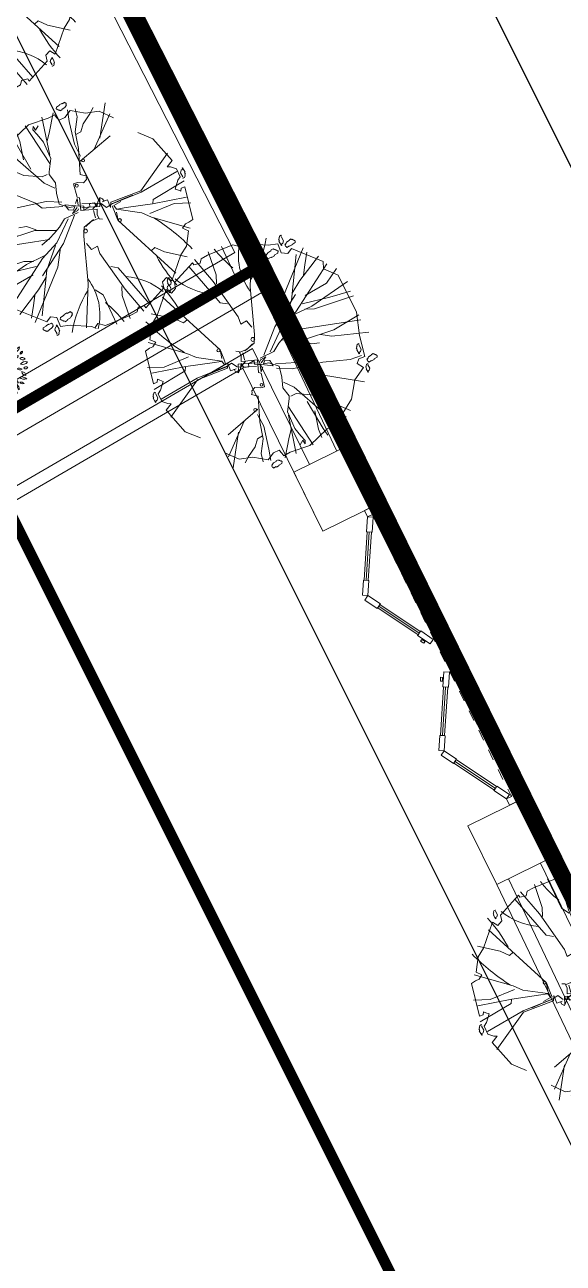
# Model space of a CAD drawing. Header units: millimetres. Extents: x 567980 to 569372, y 2065777 to 2066674.
# Drawn here: x 568788.16 to 568793.08, y 2066227.88 to 2066239.2 of the extents above; entities that cross this region are included whole.
import ezdxf

# ---------------------------------------------------------------- set-up
doc = ezdxf.new("R2010")
doc.units = ezdxf.units.MM
doc.linetypes.add('CENTER', pattern=[3, 1.5, -0.5, 0.5, -0.5])
doc.linetypes.add('DASHDOT2', pattern=[0.5, 0.25, -0.125, 0, -0.125])
for name, color, linetype, lineweight in [('A-NET THAY', 125, 'Continuous', 18), ('boDnv', 54, 'Continuous', 25), ('E- RANH GIOI', 1, 'CENTER', 13), ('i_Cay', 114, 'Continuous', 13), ('LD-CUA', 146, 'Continuous', 13), ('LD-THAY', 9, 'Continuous', 13)]:
    doc.layers.add(name, color=color, linetype=linetype, lineweight=lineweight)
for name, color, linetype in [('ChiaLo', 128, 'CENTER'), ('datOBt', 42, 'Continuous'), ('LogDg', 7, 'Continuous'), ('loKBT', 42, 'Continuous'), ('ViaHeS', 32, 'Continuous')]:
    doc.layers.add(name, color=color, linetype=linetype)
doc.styles.add('rms', font='romans.shx', dxfattribs={"width": 0.7, "bigfont": 'vns.shx'})
doc.linetypes.add('ADL', pattern='A,0.125,-0.15,["++",rms,S=0.5,R=0,X=0,Y=-0.2245],-1.35,1.125', length=2.75)

# ---------------------------------------------------------------- blocks, each defined once
blk = doc.blocks.new('NEN')
at = {"layer": 'boDnv', "color": 10, "linetype": 'ADL', "ltscale": 0.25}
blk.add_lwpolyline([(79.627, -120.398), (85.356, -122.108), (98.44, -148.269), (96.582, -154.497), (27.112, -194.914), (21.969, -193.046), (11.825, -164.999), (14.198, -158.464)], close=True, dxfattribs=at)
at = {"layer": 'ChiaLo', "ltscale": 5}
blk.add_lwpolyline([(15.974, -179.412), (92.784, -134.725)], dxfattribs=at)
at = {"layer": 'datOBt'}
blk.add_lwpolyline([(79.498, -119.316), (86.056, -121.273), (99.512, -148.176), (97.427, -155.162), (27.21, -196.014), (21.188, -193.827), (10.761, -164.998), (13.382, -157.782)], close=True, dxfattribs=at)
at = {"layer": 'LogDg'}
blk.add_lwpolyline([(102.332, -147.108), (88.886, -120.223, 0.432836), (77.708, -116.887), (8.523, -157.138, 0.362457), (5.023, -166.774), (15.394, -195.448, 0.467936), (26.94, -199.642), (99.2, -157.601, 0.395833)], format="xyb", close=True, dxfattribs=at)
at = {"layer": 'loKBT'}
for points in [[(92.784, -134.725), (86.056, -121.273), (79.498, -119.316), (65.973, -127.185), (76.031, -144.472)], [(92.784, -134.725), (76.031, -144.472), (86.088, -161.759), (97.427, -155.162), (99.512, -148.176)]]:
    blk.add_lwpolyline(points, close=True, dxfattribs=at)
at = {"layer": 'ViaHeS'}
blk.add_lwpolyline([(79.498, -119.316), (86.056, -121.273), (99.512, -148.176), (97.427, -155.162), (27.21, -196.014), (21.188, -193.827), (10.761, -164.998), (13.382, -157.782)], close=True, dxfattribs=at)
blk = doc.blocks.new('BT-03')
at = {"layer": 'E- RANH GIOI', "ltscale": 0.05, "const_width": 100}
for points in [[(7449059, 959879), (7451802, 974960), (7457696, 979879), (7534188, 979879), (7538872, 974889), (7536973, 944869), (7531658, 939879), (7450422, 939879), (7446317, 944798), (7449059, 959879)], [(7449059, 959879), (7537923, 959879)]]:
    blk.add_lwpolyline(points, dxfattribs=at)
at = {"layer": 'E- RANH GIOI', "color": 5, "ltscale": 0.05, "true_color": 0x0000fa, "const_width": 100}
blk.add_lwpolyline([(7452011, 959342), (7454559, 973353), (7458783, 976879), (7532889, 976879), (7535796, 973782), (7534054, 946244), (7530470, 942879), (7451826, 942879), (7449520, 945643)], close=True, dxfattribs=at)
at = {"layer": 'loKBT'}
for points in [[(7537923, 959879), (7538872, 974889), (7534188, 979879), (7518540, 979879), (7518540, 959879)], [(7537923, 959879), (7518540, 959879), (7518540, 939879), (7531658, 939879), (7536973, 944869)]]:
    blk.add_lwpolyline(points, close=True, dxfattribs=at)
blk.add_lwpolyline([(7449059, 959879), (7537923, 959879)], dxfattribs=at)
blk = doc.blocks.new('cd2400')
for p, q in [((432.7, 355.2), (125.3, 177.7)), ((643.2, 355.2), (950.7, 177.7)), ((1696.8, 355.2), (1389.3, 177.7)), ((1907.3, 355.2), (2214.7, 177.7))]:
    blk.add_line(p, q)
at = {"color": 251, "linetype": 'DASHDOT2'}
blk.add_line((2320, 100), (20, 100), dxfattribs=at)
at = {"color": 9}
for points in [[(440.2, 342.2), (132.8, 164.7), (117.8, 190.7), (425.2, 368.2)], [(635.7, 342.2), (943.2, 164.7), (958.2, 190.7), (650.7, 368.2)], [(1704.3, 342.2), (1396.8, 164.7), (1381.8, 190.7), (1689.3, 368.2)], [(1899.8, 342.2), (2207.2, 164.7), (2222.2, 190.7), (1914.8, 368.2)]]:
    blk.add_lwpolyline(points, close=True, dxfattribs=at)
for points in [[(538, 392.9), (442.7, 337.9), (422.7, 372.5), (518, 427.5)], [(538, 392.9), (633.2, 337.9), (653.2, 372.5), (558, 427.5)], [(1802, 392.9), (1706.8, 337.9), (1686.8, 372.5), (1782, 427.5)], [(1802, 392.9), (1897.3, 337.9), (1917.3, 372.5), (1822, 427.5)], [(40, 105.4), (135.3, 160.4), (115.3, 195), (20, 140)], [(1035.9, 105.4), (940.7, 160.4), (960.7, 195), (1055.9, 140)], [(1024.3, 166.2), (999.2, 180.7), (1006.3, 193.2), (1031.5, 178.6)], [(1304.1, 105.4), (1399.3, 160.4), (1379.3, 195), (1284.1, 140)], [(1315.7, 166.2), (1340.8, 180.7), (1333.7, 193.2), (1308.5, 178.6)], [(2300, 105.4), (2204.7, 160.4), (2224.7, 195), (2320, 140)], [(-30, 0), (-30, 140), (20, 140), (20, 100), (30, 100), (30, 0)], [(2370, 0), (2370, 140), (2320, 140), (2320, 100), (2310, 100), (2310, 0)]]:
    blk.add_lwpolyline(points, close=True)
blk = doc.blocks.new('mb-cay34')
for p, q in [((-140.5, 547.3), (-262.1, 817.2)), ((-246.9, 741.1), (-76, 813.4)), ((68.4, 269.9), (-144.3, 813.4)), ((-106.4, 585.3), (-102.6, 817.2)), ((-76, 813.4), (254.5, 836.2)), ((117.7, 535.9), (49.4, 859)), ((136.7, 687.9), (95, 855.2)), ((148.1, 528.3), (174.7, 874.2)), ((170.9, 395.3), (379.8, 802)), ((246.9, 722.1), (307.7, 851.4)), ((254.5, 836.2), (357, 760.1)), ((-472.5, 721.9), (-472.5, 746.2)), ((-472.5, 746.2), (-468.4, 746.2)), ((-468.4, 721.9), (-472.5, 721.9)), ((-456.3, 782.7), (-468.4, 774.6)), ((-468.4, 746.2), (-468.4, 774.6)), ((-468.4, 697.5), (-468.4, 721.9)), ((-460.3, 697.5), (-468.4, 697.5)), ((-460.3, 693.5), (-460.3, 697.5)), ((-448.2, 693.5), (-460.3, 693.5)), ((-456.3, 782.7), (-452.2, 778.7)), ((-452.2, 778.7), (-448.2, 778.7)), ((-448.2, 778.7), (-448.2, 774.6)), ((-448.2, 774.6), (-444.1, 774.6)), ((-448.2, 697.5), (-448.2, 693.5)), ((-440, 697.5), (-448.2, 697.5)), ((-444.1, 774.6), (-440, 770.6)), ((-440, 770.6), (-436, 770.6)), ((-436, 709.7), (-440, 701.6)), ((-440, 701.6), (-440, 697.5)), ((-436, 770.6), (-436, 766.5)), ((-436, 766.5), (-431.9, 762.5)), ((-431.9, 717.8), (-436, 709.7)), ((-431.9, 762.5), (-427.9, 762.5)), ((-427.9, 746.2), (-431.9, 742.2)), ((-431.9, 742.2), (-431.9, 717.8)), ((-427.9, 762.5), (-427.9, 746.2)), ((-414, 691.7), (-246.9, 741.1)), ((-349.1, 697.8), (-363.7, 683.2)), ((-310.2, 697.8), (-349.1, 697.8)), ((-305.3, 702.7), (-300.4, 702.7)), ((-300.4, 702.7), (-300.4, 688.1)), ((246.9, 524.5), (246.9, 722.1)), ((292.5, 323.1), (584.9, 703.1)), ((357, 760.1), (410.2, 786.7)), ((372.2, 547.3), (467.2, 775.3)), ((410.2, 786.7), (626.7, 619.5)), ((459.6, 646.1), (539.4, 710.7)), ((-536.1, 655.6), (-536.1, 651.5)), ((-528, 655.6), (-536.1, 655.6)), ((-503.7, 651.5), (-536.1, 651.5)), ((-535.6, 528.3), (-486.2, 638.5)), ((-515.8, 680), (-528, 667.8)), ((-528, 667.8), (-528, 655.6)), ((-483.4, 680), (-515.8, 680)), ((-503.7, 655.6), (-503.7, 651.5)), ((-491.5, 655.6), (-503.7, 655.6)), ((-487.5, 659.7), (-491.5, 659.7)), ((-491.5, 659.7), (-491.5, 655.6)), ((-483.4, 663.7), (-487.5, 663.7)), ((-487.5, 663.7), (-487.5, 659.7)), ((-486.2, 638.5), (-433, 611.9)), ((-475.3, 671.8), (-483.4, 663.7)), ((-479.3, 684), (-475.3, 684)), ((-475.3, 684), (-475.3, 671.8)), ((-433, 611.9), (-406.4, 642.3)), ((-406.4, 642.3), (-414, 691.7)), ((-376, 577.7), (-395, 672.7)), ((-373.4, 668.6), (-373.4, 663.7)), ((-363.7, 668.6), (-373.4, 668.6)), ((-334.5, 663.7), (-373.4, 663.7)), ((-363.7, 683.2), (-363.7, 668.6)), ((-334.5, 668.6), (-334.5, 663.7)), ((-319.9, 668.6), (-334.5, 668.6)), ((-319.9, 673.5), (-319.9, 668.6)), ((-315, 673.5), (-319.9, 673.5)), ((-315, 678.3), (-315, 673.5)), ((-310.2, 678.3), (-315, 678.3)), ((-300.4, 688.1), (-310.2, 678.3)), ((201.3, 471.3), (136.7, 687.9)), ((269.7, 410.5), (566, 627.1)), ((395, 596.7), (459.6, 646.1)), ((626.7, 619.5), (607.7, 573.9)), ((649.8, 615.8), (649.8, 640.2)), ((649.8, 640.2), (653.8, 640.2)), ((653.8, 615.8), (649.8, 615.8)), ((666, 676.7), (653.8, 668.6)), ((653.8, 640.2), (653.8, 668.6)), ((653.8, 591.5), (653.8, 615.8)), ((666, 676.7), (670, 672.6)), ((670, 672.6), (674.1, 672.6)), ((674.1, 672.6), (674.1, 668.6)), ((674.1, 668.6), (678.2, 668.6)), ((678.2, 668.6), (682.2, 664.5)), ((682.2, 664.5), (686.3, 664.5)), ((686.3, 603.6), (682.2, 595.5)), ((682.2, 595.5), (682.2, 591.5)), ((686.3, 664.5), (686.3, 660.5)), ((686.3, 660.5), (690.3, 656.4)), ((690.3, 611.8), (686.3, 603.6)), ((690.3, 656.4), (694.4, 656.4)), ((694.4, 640.2), (690.3, 636.1)), ((690.3, 636.1), (690.3, 611.8)), ((694.4, 656.4), (694.4, 640.2)), ((713, 596.7), (698.4, 582.1)), ((751.9, 596.7), (713, 596.7)), ((756.8, 601.6), (761.6, 601.6)), ((761.6, 601.6), (761.6, 587)), ((-657.1, 429.5), (-535.6, 528.3)), ((-368.4, 319.3), (-588.7, 589.1)), ((-284.9, 380.1), (-376, 577.7)), ((-83.6, 475.1), (-140.5, 547.3)), ((-53.2, 334.5), (-106.4, 585.3)), ((155.7, 467.5), (117.7, 535.9)), ((159.5, 372.5), (148.1, 528.3)), ((315.3, 444.7), (372.2, 547.3)), ((607.7, 573.9), (638.1, 532.1)), ((638.1, 532.1), (714.1, 543.5)), ((664.4, 517.2), (649.8, 507.4)), ((649.8, 473.4), (649.8, 507.4)), ((661.9, 591.5), (653.8, 591.5)), ((661.9, 587.4), (661.9, 591.5)), ((674.1, 587.4), (661.9, 587.4)), ((664.4, 517.2), (669.3, 512.3)), ((669.3, 512.3), (674.2, 512.3)), ((682.2, 591.5), (674.1, 591.5)), ((674.1, 591.5), (674.1, 587.4)), ((674.2, 512.3), (674.2, 507.4)), ((674.2, 507.4), (679, 507.4)), ((679, 507.4), (683.9, 502.6)), ((683.9, 502.6), (688.8, 502.6)), ((698.4, 567.5), (688.6, 567.5)), ((688.6, 567.5), (688.6, 562.7)), ((727.6, 562.7), (688.6, 562.7)), ((688.8, 502.6), (688.8, 497.7)), ((688.8, 497.7), (693.6, 492.8)), ((698.4, 582.1), (698.4, 567.5)), ((714.1, 543.5), (744.5, 471.3)), ((742.2, 567.5), (727.6, 567.5)), ((727.6, 567.5), (727.6, 562.7)), ((747, 572.4), (742.2, 572.4)), ((742.2, 572.4), (742.2, 567.5)), ((751.9, 577.3), (747, 577.3)), ((747, 577.3), (747, 572.4)), ((761.6, 587), (751.9, 577.3)), ((-729.3, 288.9), (-657.1, 429.5)), ((-114, 376.3), (-136.7, 433.3)), ((132.9, 250.8), (269.7, 410.5)), ((151.9, 190), (292.5, 463.7)), ((645, 444.1), (645, 473.4)), ((645, 473.4), (649.8, 473.4)), ((649.8, 444.1), (645, 444.1)), ((649.8, 414.9), (649.8, 444.1)), ((659.6, 414.9), (649.8, 414.9)), ((659.6, 410.1), (659.6, 414.9)), ((674.2, 410.1), (659.6, 410.1)), ((683.9, 414.9), (674.2, 414.9)), ((674.2, 414.9), (674.2, 410.1)), ((688.8, 429.5), (683.9, 419.8)), ((683.9, 419.8), (683.9, 414.9)), ((693.6, 439.3), (688.8, 429.5)), ((693.6, 492.8), (698.5, 492.8)), ((698.5, 473.4), (693.6, 468.5)), ((693.6, 468.5), (693.6, 439.3)), ((698.5, 492.8), (698.5, 473.4)), ((744.5, 471.3), (839.4, 326.9)), ((-622.9, 258.4), (-759.7, 319.3)), ((-478.6, 190), (-729.3, 376.3)), ((-239.3, 220.4), (-368.4, 319.3)), ((-208.9, 140.6), (-284.9, 380.1)), ((-53.2, 323.1), (-114, 376.3)), ((15.2, 216.6), (-53.2, 334.5)), ((60.8, 262.2), (76, 345.9)), ((121.5, 231.8), (170.9, 395.3)), ((167.1, 224.2), (292.5, 323.1)), ((528, 178.6), (828, 368.7)), ((839.4, 326.9), (869.8, 304.1)), ((858.4, 307.9), (843.2, 273.7)), ((-634.3, 178.6), (-771.1, 262.2)), ((-767.3, 209), (-725.5, 224.2)), ((-763.5, 140.6), (-767.3, 209)), ((-714.1, 258.4), (-729.3, 288.9)), ((-725.5, 224.2), (-714.1, 258.4)), ((-562.2, 239.4), (-622.9, 258.4)), ((-178.5, 193.8), (-239.3, 220.4)), ((0, 57), (121.5, 231.8)), ((34.2, 182.4), (15.2, 216.6)), ((22.8, 152), (45.6, 212.8)), ((45.6, 212.8), (60.8, 262.2)), ((843.2, 273.7), (888.8, 228)), ((888.8, 228), (919.2, 11.4)), ((-809.1, -45.6), (-763.5, 140.6)), ((-744.5, 114), (-809.1, 121.6)), ((-493.8, 114), (-744.5, 114)), ((-588.7, 129.2), (-729.3, 79.8)), ((-341.9, 79.8), (-634.3, 178.6)), ((-395, 68.4), (-478.6, 190)), ((-140.5, 34.2), (-208.9, 140.6)), ((-106.4, 45.6), (-178.5, 193.8)), ((-15.2, 83.6), (22.8, 152)), ((0, 0), (151.9, 190)), ((182.3, 19), (528, 178.6)), ((600.1, 155.8), (664.7, 121.6)), ((664.7, 121.6), (923, 144.4)), ((-729.3, 79.8), (-801.5, 68.4)), ((-402.6, 0), (-486.2, -64.6)), ((-383.6, 11.4), (-402.6, 0)), ((-391.2, 22.8), (-395, 68.4)), ((-300.1, 0), (-383.6, 11.4)), ((-265.9, 26.6), (-341.9, 79.8)), ((-224.1, 34.2), (-300.1, 0)), ((-136.7, 60.8), (-224.1, 34.2)), ((-72.2, 3.8), (-136.7, 60.8)), ((-110.2, 22.8), (-60.8, 19)), ((-41.8, -72.2), (-110.2, 22.8)), ((-57, -38), (-72.2, 3.8)), ((-60.8, 19), (-38, -15.2)), ((-41.8, -49.4), (-19, 7.6)), ((-19, 7.6), (-19, -41.8)), ((-3.8, -38), (-15.2, 83.6)), ((121.5, -19), (182.3, 19)), ((243.1, 30.4), (307.7, 19)), ((307.7, 19), (307.7, -34.2)), ((748.3, -7.6), (938.2, 30.4)), ((919.2, 11.4), (919.2, -45.6)), ((-455.8, -38), (-816.6, -19)), ((-774.9, -209), (-809.1, -45.6)), ((-512.8, -72.2), (-809.1, -171)), ((-755.9, -57), (-778.7, -72.2)), ((-778.7, -72.2), (-744.5, -72.2)), ((-744.5, -72.2), (-763.5, -110.2)), ((-706.5, -68.4), (-755.9, -57)), ((-630.5, -79.8), (-706.5, -68.4)), ((-524.2, -68.4), (-630.5, -79.8)), ((-486.2, -64.6), (-524.2, -68.4)), ((-114, -91.2), (-220.3, -121.6)), ((-98.8, -106.4), (-114, -91.2)), ((-103.7, -87.2), (-75.9, -55.7)), ((-55.3, -66.2), (-103.7, -87.2)), ((-7.6, -64.6), (-98.8, -106.4)), ((-38, -15.2), (-57, -38)), ((-49.8, -64.2), (-23.2, -102.2)), ((-47.9, -97.4), (20.4, -226.6)), ((-19, -41.8), (-26.6, -53.2)), ((-23.2, -102.2), (3.4, -87)), ((-22.8, -83.6), (41.8, -212.8)), ((-7.5, -60.8), (49.5, -182.4)), ((3.4, -87), (3.4, -140.2)), ((106.4, -114), (121.5, -19)), ((110.2, -91.2), (125.3, -34.2)), ((117.7, -152), (110.2, -91.2)), ((307.7, -34.2), (368.4, -22.8)), ((368.4, -22.8), (714.1, -53.2)), ((501.4, -45.6), (539.4, -91.2)), ((539.4, -91.2), (915.4, -163.4)), ((683.7, -41.8), (748.3, -7.6)), ((714.1, -53.2), (942, -95)), ((919.2, -45.6), (892.6, -72.2)), ((892.6, -72.2), (907.8, -121.6)), ((-668.5, -155.8), (-793.9, -266.1)), ((-622.9, -110.2), (-668.5, -155.8)), ((-220.3, -121.6), (-212.7, -152)), ((-212.7, -152), (-186.1, -193.8)), ((-186.1, -193.8), (-197.5, -228)), ((3.4, -140.2), (-19.4, -151.6)), ((-19.4, -151.6), (-4.2, -189.7)), ((-4.2, -189.7), (33.8, -189.7)), ((33.8, -189.7), (3.4, -216.3)), ((30.4, -152), (15.2, -201.4)), ((45.6, -152), (102.6, -136.8)), ((49.5, -182.4), (87.5, -159.6)), ((87.5, -159.6), (125.5, -155.8)), ((125.5, -155.8), (140.7, -178.6)), ((926.8, -121.6), (862.2, -326.9)), ((907.8, -121.6), (926.8, -121.6)), ((-774.9, -266.1), (-774.9, -209)), ((-748.3, -269.9), (-774.9, -266.1)), ((-717.9, -277.5), (-748.3, -269.9)), ((-714.1, -326.9), (-717.9, -277.5)), ((-490, -285.1), (-668.5, -342.1)), ((-444.4, -296.5), (-573.6, -342.1)), ((-383.6, -281.3), (-490, -285.1)), ((-258.3, -205.2), (-444.4, -296.5)), ((-349.4, -258.4), (-406.4, -566.3)), ((-220.3, -243.2), (-258.3, -205.2)), ((-212.7, -231.8), (-220.3, -243.2)), ((-197.5, -228), (-212.7, -231.8)), ((3.4, -216.3), (-19.4, -246.7)), ((-19.4, -246.7), (-0.4, -261.9)), ((41.8, -212.8), (-15.2, -243.2)), ((-0.4, -261.9), (22.4, -261.9)), ((19, -247), (26.6, -292.7)), ((26.6, -231.8), (76, -254.6)), ((26.6, -292.7), (91.2, -281.3)), ((91.2, -281.3), (57, -304.1)), ((76, -254.6), (72.2, -311.7)), ((72.2, -292.7), (110.2, -554.9)), ((87.4, -300.3), (136.7, -292.7)), ((136.7, -292.7), (208.9, -281.3)), ((148.1, -304.1), (212.7, -281.3)), ((212.7, -281.3), (809.1, -467.5)), ((-823.6, -338.7), (-819.6, -338.7)), ((-823.6, -363.1), (-823.6, -338.7)), ((-819.6, -363.1), (-823.6, -363.1)), ((-807.4, -302.2), (-819.6, -310.3)), ((-819.6, -338.7), (-819.6, -310.3)), ((-819.6, -387.4), (-819.6, -363.1)), ((-811.5, -387.4), (-819.6, -387.4)), ((-811.5, -391.5), (-811.5, -387.4)), ((-799.3, -391.5), (-811.5, -391.5)), ((-807.4, -302.2), (-803.3, -306.3)), ((-803.3, -306.3), (-799.3, -306.3)), ((-799.3, -306.3), (-799.3, -310.3)), ((-799.3, -310.3), (-795.2, -310.3)), ((-799.3, -387.4), (-799.3, -391.5)), ((-791.2, -387.4), (-799.3, -387.4)), ((-795.2, -310.3), (-791.2, -314.4)), ((-791.2, -314.4), (-787.1, -314.4)), ((-787.1, -375.3), (-791.2, -383.4)), ((-791.2, -383.4), (-791.2, -387.4)), ((-787.1, -314.4), (-787.1, -318.4)), ((-787.1, -318.4), (-783.1, -322.5)), ((-783.1, -367.1), (-787.1, -375.3)), ((-783.1, -322.5), (-779, -322.5)), ((-779, -338.7), (-783.1, -342.8)), ((-783.1, -342.8), (-783.1, -367.1)), ((-779, -322.5), (-779, -338.7)), ((-668.5, -342.1), (-755.9, -376.3)), ((-740.7, -391.5), (-714.1, -326.9)), ((-660.9, -486.5), (-740.7, -391.5)), ((-573.6, -342.1), (-668.5, -414.3)), ((-550.8, -380.1), (-596.3, -429.5)), ((-550.8, -334.5), (-550.8, -380.1)), ((57, -304.1), (98.8, -558.7)), ((72.2, -311.7), (83.6, -391.5)), ((83.6, -391.5), (95, -482.7)), ((91.2, -311.7), (129.1, -315.5)), ((91.2, -376.3), (91.2, -311.7)), ((129.1, -315.5), (254.5, -475.1)), ((129.1, -319.3), (155.7, -387.7)), ((155.7, -387.7), (235.5, -585.3)), ((554.6, -387.7), (547, -425.7)), ((816.6, -342.1), (801.5, -387.7)), ((801.5, -387.7), (847, -410.5)), ((862.2, -326.9), (816.6, -342.1)), ((856.9, -371.4), (856.9, -375.5)), ((865, -371.4), (856.9, -371.4)), ((889.3, -375.5), (856.9, -375.5)), ((877.1, -347.1), (865, -359.3)), ((865, -359.3), (865, -371.4)), ((909.6, -347.1), (877.1, -347.1)), ((889.3, -371.4), (889.3, -375.5)), ((901.5, -371.4), (889.3, -371.4)), ((901.5, -367.4), (901.5, -371.4)), ((905.5, -367.4), (901.5, -367.4)), ((905.5, -363.3), (905.5, -367.4)), ((909.6, -363.3), (905.5, -363.3)), ((917.7, -355.2), (909.6, -363.3)), ((913.6, -343), (917.7, -343)), ((917.7, -343), (917.7, -355.2)), ((-668.5, -414.3), (-733.1, -433.3)), ((-619.1, -589.1), (-660.9, -486.5)), ((-429.2, -486.5), (-653.3, -665.1)), ((-596.3, -429.5), (-638.1, -513.1)), ((-376, -402.9), (-558.4, -653.7)), ((254.5, -475.1), (322.9, -524.5)), ((547, -425.7), (615.3, -475.1)), ((615.3, -475.1), (740.7, -611.9)), ((847, -410.5), (702.7, -577.7)), ((-638.1, -513.1), (-668.5, -562.5)), ((-516.6, -661.3), (-619.1, -589.1)), ((98.8, -558.7), (-53.2, -893.2)), ((110.2, -554.9), (110.2, -885.6)), ((235.5, -589.1), (208.9, -608.1)), ((235.5, -585.3), (326.7, -847.6)), ((292.5, -528.3), (319.1, -737.3)), ((322.9, -524.5), (554.6, -748.7)), ((702.7, -577.7), (664.7, -649.9)), ((208.9, -608.1), (205.1, -897)), ((664.7, -649.9), (566, -725.9)), ((-212.7, -851.4), (-315.3, -771.5)), ((319.1, -737.3), (383.6, -855.2)), ((524.2, -695.5), (505.2, -733.5)), ((505.2, -733.5), (509, -763.9)), ((509, -763.9), (505.2, -802)), ((566, -725.9), (524.2, -695.5)), ((15.2, -897), (-212.7, -851.4)), ((38, -836.2), (15.2, -897)), ((53.2, -859), (38, -836.2)), ((91.2, -893.2), (53.2, -859)), ((159.5, -885.6), (91.2, -893.2)), ((174.7, -855.2), (159.5, -885.6)), ((224.1, -802), (174.7, -855.2)), ((246.9, -821), (224.1, -802)), ((243.1, -847.6), (262.1, -832.4)), ((246.9, -878), (243.1, -847.6)), ((505.2, -802), (246.9, -878)), ((262.1, -832.4), (246.9, -821)), ((118.7, -933.8), (108.9, -933.8)), ((108.9, -933.8), (108.9, -938.7)), ((147.8, -938.7), (108.9, -938.7)), ((133.2, -904.6), (118.7, -919.2)), ((118.7, -919.2), (118.7, -933.8)), ((172.2, -904.6), (133.2, -904.6)), ((162.4, -933.8), (147.8, -933.8)), ((147.8, -933.8), (147.8, -938.7)), ((167.3, -928.9), (162.4, -928.9)), ((162.4, -928.9), (162.4, -933.8)), ((172.2, -924.1), (167.3, -924.1)), ((167.3, -924.1), (167.3, -928.9)), ((181.9, -914.3), (172.2, -924.1)), ((177, -899.7), (181.9, -899.7)), ((181.9, -899.7), (181.9, -914.3))]:
    blk.add_line(p, q)
for centre, radius in [((154.1, -13.1), 15.3), ((-194.7, -135.6), 11.7), ((-343.1, -280.4), 11.7), ((217.2, -295.2), 11.7)]:
    blk.add_circle(centre, radius)
for centre, radius, start, end in [((1370.9, -207.9), 898.1, 129.35454, 152.60919), ((554.4, 627.1), 467.6, 262.5537, 314.33753), ((1051.9, 958.4), 882.6, 248.56219, 262.35164), ((1080.7, 206.7), 550.5, 215.14999, 249.18413), ((647.6, -1519.7), 1117.4, 77.33522, 91.85052), ((1164.8, 1073.5), 1812.8, 242.86443, 255.35386)]:
    blk.add_arc(centre, radius, start, end)
blk = doc.blocks.new('mb-cay40')
at = {"color": 0, "linetype": 'ByBlock'}
for centre, radius, start, end in [((-427, 694), 54.1, 146.8151, 244.0193), ((-496, 675), 54.1, 326.8151, 64.0193), ((-300, 710), 100, 149.4737, 231.7586), ((-448, 683), 100, 329.4737, 51.7586), ((-231, 779), 98.1, 192.306, 259.6849), ((-344, 662), 98.1, 12.306, 79.6849), ((-148, 638), 79.7, 145.5248, 220.8327), ((-273, 631), 79.7, 325.5248, 40.8327), ((-136, 737), 62.9, 125.4093, 202.7101), ((-231, 764), 62.9, 305.4093, 22.7101), ((16, 684), 137, 133.8117, 194.3077), ((-211, 749), 137, 313.8117, 14.3077), ((113, 711), 137, 163.4642, 212.7906), ((-134, 676), 137, 343.4642, 32.7906), ((138, 616), 80.6, 104.1004, 168.465), ((40, 710), 80.6, 284.1004, 348.465), ((-654, 503), 44.2, 163.4933, 274.4697), ((-693, 471), 44.2, 343.4933, 94.4697), ((-542, 597), 98.1, 183.3189, 263.1904), ((-651, 494), 98.1, 3.3189, 83.1904), ((-554, 556), 69.9, 25.4537, 116.6852), ((-522, 648), 69.9, 205.4537, 296.6852), ((-390, 597), 66.9, 168.8066, 257.6391), ((-470, 545), 66.9, 348.8066, 77.6391), ((49, 562), 68.8, 103.8914, 198.9039), ((-33, 607), 68.8, 283.8914, 18.9039), ((230, 506), 141, 100.3005, 160.4476), ((72, 692), 141, 280.3005, 340.4476), ((260, 521), 76.9, 122.5817, 207.18), ((150, 551), 76.9, 302.5817, 27.18), ((300, 426), 53.5, 59.9815, 155.6676), ((278, 494), 53.5, 239.9815, 335.6676), ((-767, 152), 75.6, 44.2576, 108.5927), ((-743, 226), 96, 30.9482, 110.5784), ((-695, 365), 96, 210.9482, 290.5784), ((-680, 301), 102, 69.7201, 135.6489), ((-718, 468), 102, 249.7201, 315.6489), ((-620, 357), 75.8, 22.5723, 98.3335), ((-561, 461), 75.8, 202.5723, 278.3335), ((213, 369), 79.6, 86.0282, 161.3698), ((143, 474), 79.6, 266.0282, 341.3698), ((320, 284), 110, 64.7353, 140.5781), ((282, 453), 110, 244.7353, 320.5781), ((359, 242), 79.1, 90.2529, 173.5221), ((280, 330), 79.1, 270.2529, 353.5221), ((-736, 277), 75.6, 224.2576, 288.5927), ((-787, 176), 111, 280.8762, 345.4479), ((-659, 40), 111, 100.8762, 165.4479), ((-690, -39), 87.4, 54.9745, 151.3792), ((-716, 74), 87.4, 234.9745, 331.3792), ((-638, 119), 83.9, 60.5095, 129.292), ((-649, 257), 83.9, 240.5095, 309.292), ((159, -75), 77.3, 28.8072, 103.9199), ((208, 37), 77.3, 208.8072, 283.9199), ((243, 141), 78, 58.8748, 131.2135), ((232, 267), 78, 238.8748, 311.2135), ((314, -59), 90.4, 71.3712, 141.7535), ((272, 83), 90.4, 251.3712, 321.7535), ((293, 25), 97.6, 29.1952, 106.7189), ((350, 166), 97.6, 209.1952, 286.7189), ((344, 142), 53.6, 28.1981, 112.1918), ((371, 217), 53.6, 208.1981, 292.1918), ((-675, -123), 70, 71.8192, 140.0818), ((-707, -12), 70, 251.8192, 320.0818), ((-557, -163), 78, 113.4753, 203.456), ((-660, -123), 78, 293.4753, 23.456), ((-617, 21), 75, 267.1724, 337.2365), ((-551, -83), 75, 87.1724, 157.2365), ((-605, -147), 107, 271.6328, 352.0268), ((-496, -269), 107, 91.6328, 172.0268), ((-342, -221), 95.9, 122.8873, 186.7253), ((-489, -152), 95.9, 302.8873, 6.7253), ((-133, -236), 75.4, 148.7877, 221.5977), ((-253, -247), 75.4, 328.7877, 41.5977), ((-19, -211), 70.3, 353.65, 74.6514), ((70, -151), 70.3, 173.65, 254.6514), ((113, -290), 96.7, 38.6962, 106.2415), ((162, -137), 96.7, 218.6962, 286.2415), ((133, -213), 116, 6.5487, 76.8911), ((275, -87), 116, 186.5487, 256.8911), ((243, -118), 50.7, 359.2557, 87.6287), ((296, -68), 50.7, 179.2557, 267.6287), ((-473, -294), 49.3, 76.5419, 193.4774), ((-509, -257), 49.3, 256.5419, 13.4774), ((-314, -281), 91.1, 159.117, 230.3606), ((-457, -318), 91.1, 339.117, 50.3606), ((-220, -348), 109, 122.117, 201.7275), ((-379, -297), 109, 302.117, 21.7275), ((-170, -364), 62.5, 129.7475, 206.0709), ((-267, -343), 62.5, 309.7475, 26.0709), ((-160, -372), 84.6, 5.3196, 80.419), ((-61, -281), 84.6, 185.3196, 260.419), ((100, -278), 148, 165.2071, 218.3217), ((-159, -332), 148, 345.2071, 38.3217), ((110, -276), 64.3, 156.7754, 231.288), ((11, -301), 64.3, 336.7754, 51.288)]:
    blk.add_arc(centre, radius, start, end, dxfattribs=at)

msp = doc.modelspace()

# ---------------------------------------------------------------- block references
at = {"layer": 'boDnv'}
msp.add_blockref('NEN', (568697.481, 2066371.697), dxfattribs=at)

# ---------------------------------------------------------------- next in the draw order: linework, layer by layer
at = {"layer": 'A-NET THAY', "elevation": 0}
for points in [[(568788.582, 2066212.855), (568785.297, 2066210.944), (568784.93, 2066211.575), (568783.832, 2066210.936), (568774.509, 2066226.961), (568790.153, 2066236.063), (568790.886, 2066234.573)], [(568788.582, 2066212.855), (568785.297, 2066210.944), (568784.93, 2066211.575), (568783.832, 2066210.936), (568774.509, 2066226.961), (568790.153, 2066236.063), (568790.886, 2066234.573)], [(568792.475, 2066231.343), (568796.216, 2066223.522), (568794.312, 2066217.033), (568788.215, 2066213.486)], [(568792.475, 2066231.343), (568796.216, 2066223.522), (568794.312, 2066217.033), (568788.215, 2066213.486)]]:
    msp.add_lwpolyline(points, dxfattribs=at)
at = {"layer": 'E- RANH GIOI', "ltscale": 0.05, "const_width": 0.1, "elevation": 0}
for points in [[(568773.511, 2066227.225), (568790.349, 2066237.022), (568783.537, 2066250.424), (568776.979, 2066252.382), (568763.453, 2066244.512)], [(568773.511, 2066227.225), (568790.349, 2066237.022), (568783.537, 2066250.424), (568776.979, 2066252.382), (568763.453, 2066244.512)], [(568783.569, 2066209.938), (568794.908, 2066216.535), (568796.993, 2066223.521), (568790.349, 2066237.022), (568773.511, 2066227.225)], [(568783.569, 2066209.938), (568794.908, 2066216.535), (568796.993, 2066223.521), (568790.349, 2066237.022), (568773.511, 2066227.225)]]:
    msp.add_lwpolyline(points, close=True, dxfattribs=at)
at = {"layer": 'LD-THAY', "elevation": 0}
for points in [[(568790.349, 2066237.022), (568773.511, 2066227.225), (568763.453, 2066244.512), (568776.979, 2066252.382), (568783.537, 2066250.424), (568790.349, 2066237.022)], [(568790.349, 2066237.022), (568773.511, 2066227.225), (568763.453, 2066244.512), (568776.979, 2066252.382), (568783.537, 2066250.424), (568790.349, 2066237.022)], [(568782.209, 2066250.597), (568783.366, 2066250.252), (568790.08, 2066237.12), (568773.591, 2066227.526), (568763.754, 2066244.433), (568765.224, 2066245.288)], [(568782.209, 2066250.597), (568783.366, 2066250.252), (568790.08, 2066237.12), (568773.591, 2066227.526), (568763.754, 2066244.433), (568765.224, 2066245.288)], [(568773.511, 2066227.225), (568790.349, 2066237.022), (568796.993, 2066223.521), (568794.908, 2066216.535), (568783.569, 2066209.938), (568773.511, 2066227.225)], [(568773.511, 2066227.225), (568790.349, 2066237.022), (568796.993, 2066223.521), (568794.908, 2066216.535), (568783.569, 2066209.938), (568773.511, 2066227.225)], [(568785.187, 2066211.134), (568783.648, 2066210.239), (568773.812, 2066227.146), (568790.328, 2066236.754), (568791.013, 2066235.304)], [(568785.187, 2066211.134), (568783.648, 2066210.239), (568773.812, 2066227.146), (568790.328, 2066236.754), (568791.013, 2066235.304)], [(568784.986, 2066211.48), (568783.793, 2066210.786), (568774.359, 2066227.001), (568790.243, 2066236.243), (568790.765, 2066235.182)], [(568784.986, 2066211.48), (568783.793, 2066210.786), (568774.359, 2066227.001), (568790.243, 2066236.243), (568790.765, 2066235.182)], [(568792.876, 2066231.54), (568796.759, 2066223.521), (568794.728, 2066216.685), (568788.471, 2066213.045)], [(568792.876, 2066231.54), (568796.759, 2066223.521), (568794.728, 2066216.685), (568788.471, 2066213.045)], [(568792.584, 2066231.396), (568796.333, 2066223.522), (568794.402, 2066216.958), (568788.27, 2066213.391)], [(568792.584, 2066231.396), (568796.333, 2066223.522), (568794.402, 2066216.958), (568788.27, 2066213.391)]]:
    msp.add_lwpolyline(points, dxfattribs=at)
for points in [[(568791.159, 2066235.376), (568790.621, 2066235.111), (568790.886, 2066234.573), (568791.424, 2066234.838)], [(568791.159, 2066235.376), (568790.621, 2066235.111), (568790.886, 2066234.573), (568791.424, 2066234.838)], [(568792.749, 2066232.146), (568792.21, 2066231.881), (568792.475, 2066231.343), (568793.014, 2066231.608)], [(568792.749, 2066232.146), (568792.21, 2066231.881), (568792.475, 2066231.343), (568793.014, 2066231.608)]]:
    msp.add_lwpolyline(points, close=True, dxfattribs=at)

# ---------------------------------------------------------------- next in the draw order: block references
at = {"layer": 'i_Cay'}
for name, p, xscale, yscale, zscale, rotation in [('mb-cay34', (568787.547, 2066239.533, 0), -0.001142857142858735, 0.001142857142858735, 0.001142857142858735, 120.190698183933), ('mb-cay34', (568787.547, 2066239.533, 0), -0.001142857142858735, 0.001142857142858735, 0.001142857142858735, 120.190698183933), ('mb-cay34', (568788.614, 2066237.461, 0), -0.001142857142858735, 0.001142857142858735, 0.001142857142858735, 120.190698183933), ('mb-cay34', (568788.614, 2066237.461, 0), -0.001142857142858735, 0.001142857142858735, 0.001142857142858735, 120.190698183933), ('mb-cay34', (568790.347, 2066236.181, 0), -0.001142857142858735, 0.001142857142858735, 0.001142857142858735, 300.190698182552), ('mb-cay34', (568790.347, 2066236.181, 0), -0.001142857142858735, 0.001142857142858735, 0.001142857142858735, 300.190698182552), ('mb-cay40', (568787.93, 2066236.193, 0), -0.0005000000000006969, 0.0005000000000006969, 0.0005000000000006969, 210.1906983248881), ('mb-cay40', (568787.93, 2066236.193, 0), -0.0005000000000006969, 0.0005000000000006969, 0.0005000000000006969, 210.1906983248881), ('mb-cay34', (568793.328, 2066230.4, 0), -0.001142857142858735, 0.001142857142858735, 0.001142857142858735, 300.190698182552), ('mb-cay34', (568793.328, 2066230.4, 0), -0.001142857142858735, 0.001142857142858735, 0.001142857142858735, 300.190698182552)]:
    msp.add_blockref(name, p, dxfattribs=dict(at, xscale=xscale, yscale=yscale, zscale=zscale, rotation=rotation))
at = {"layer": 'LD-CUA', "xscale": 0.001250000000001636, "yscale": 0.001250000000001636, "zscale": 0.001250000000001636, "rotation": 116.2009958537821}
msp.add_blockref('cd2400', (568792.732, 2066232.18, 0), dxfattribs=at)
msp.add_blockref('cd2400', (568792.732, 2066232.18, 0), dxfattribs=at)
at = {"layer": 'loKBT', "xscale": 0.001000000000001394, "yscale": 0.001000000000001394, "zscale": 0.001000000000001394, "rotation": 30.1906983248881}
msp.add_blockref('BT-03', (562757.517, 2061616.627, 0), dxfattribs=at)
msp.add_blockref('BT-03', (562757.517, 2061616.627, 0), dxfattribs=at)

doc.saveas('drawing.dxf')
